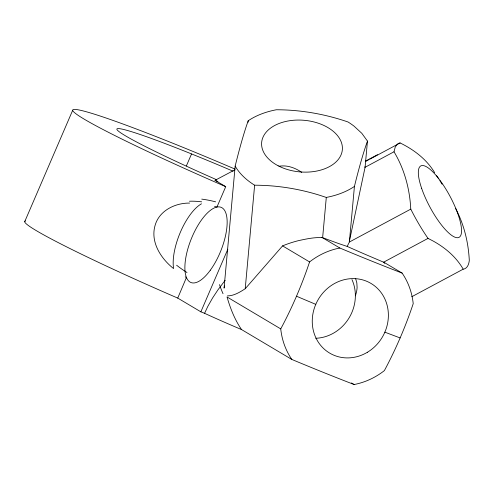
<?xml version="1.0" encoding="UTF-8"?>
<svg xmlns="http://www.w3.org/2000/svg" width="494" height="494" viewBox="0 0 494 494"><rect width="100%" height="100%" fill="white"/><g stroke="black" fill="none" stroke-linecap="round" stroke-linejoin="round"><path stroke-width="0.74" d="M349.097 242.585L365.091 167.281L367.468 141.093L361.824 133.324L354.105 126.198A70.883 45.318 5.2 0 0 348.004 121.981A171.85 131.163 16.1 0 0 276.337 109.761A70.883 45.318 5.2 0 0 248.21 120.758A171.85 16.086 -80.3 0 0 235.163 166.095L224.072 288.119A58.243 5.453 -80.3 0 1 224.517 285.903M248.068 122.296L248.21 120.758M227.456 295.9C234.026 295.844 239.868 292.17 245.222 288.737L254.632 185.207A70.883 45.318 5.2 0 1 235.163 166.095M291.843 359.453A70.883 65.047 -59.3 0 1 280.74 328.893L227.03 296.974C230.346 308.423 234.749 319.698 241.541 329.56L291.843 359.453A171.85 9.59 23.3 0 0 354.124 384.523A70.883 65.047 -59.3 0 0 384.375 370.611A171.85 67.592 -68.1 0 0 413.219 303.649A70.883 65.047 -59.3 0 0 402.11 273.089L384.165 262.425L365.264 254.373A114.034 6.366 23.3 0 1 347.177 246.413A114.034 6.366 23.3 0 1 336.161 242.659L322.638 237.676L326.293 197.427A70.883 45.318 5.2 0 0 354.426 186.429L355.871 180.625A171.85 16.086 -80.3 0 1 367.468 141.093M354.426 186.429L349.369 242.035L410.78 209.123L410.286 202.534A171.85 132.034 -48.8 0 0 394.014 151.775L395.299 146.804L397.818 143.797A70.883 19.939 61.8 0 1 400.121 142.957A171.85 98.806 -16.3 0 1 434.677 172.715M24.7 221.707L72.692 110.273M186.38 165.922L191.542 153.93M225.147 280.345L217.947 289.855L212.593 297.968L207.826 306.385L204.578 313.289L200.86 311.831L177.741 298.092L186.399 277.603M234.625 169.973L215.057 180.316L225.727 186.658L216.94 207.066L214.587 206.436M200.86 311.831L227.839 249.18M348.826 243.134L347.177 246.413M245.222 288.737L282.58 245.882A115.806 88.389 16.1 0 1 298.938 240.535C306.681 238.892 314.783 237.095 322.638 237.676M365.511 161.112L377.509 154.684M365.64 161.439L368.345 159.988M369.697 159.266L400.121 142.957M394.014 151.775L365.091 167.281L364.547 166.997M383.579 262.209L428.026 238.386L433.108 241.016A171.85 98.8 -16.3 0 1 463.193 269.174A70.883 19.939 61.8 0 0 469.3 260.357A171.85 132.034 -48.8 0 0 455.53 208.326M411.774 296.733L463.193 269.174M189.61 203.083C175.16 202.904 159.192 210.623 155.085 225.418C150.195 242.035 160.97 258.665 173.592 268.575A40.508 15.932 -68.1 0 1 180.477 231.989A40.508 15.932 -68.1 0 1 201.49 203.8M326.293 197.427L318.667 194.945A171.85 131.163 16.1 0 0 254.632 185.207M215.057 180.316L217.897 181.465M321.884 237.355L339.835 248.019A171.85 9.59 23.3 0 0 402.11 273.089M282.58 245.882L309.577 261.931A70.883 65.047 -59.3 0 1 339.835 248.019M351.475 382.949L354.124 384.523M186.139 277.443L185.231 276.881M301.748 172.357C295.56 168.114 288.033 165.175 280.419 166.052A28.461 25.015 73.9 0 0 279.054 166.256M384.165 262.425L384.591 263.388M355.581 278.505L356.835 282.846L357.1 287.446A67.697 38.921 -16.3 0 1 355.359 295.826M177.741 298.092A177.463 9.905 23.3 0 1 25.453 220.948M225.727 186.658A177.463 9.905 23.3 0 1 72.754 109.952A177.463 9.905 23.3 0 1 235.088 169.127M241.56 329.578A80.596 4.502 23.3 0 1 204.639 313.344M216.576 179.73A129.36 7.219 23.3 0 1 117.164 128.767A129.36 7.219 23.3 0 1 233.063 171.183M351.956 279.548A40.508 37.174 -59.3 0 1 315.74 338.273M428.026 238.386A70.883 19.939 61.8 0 1 410.78 209.123M436.437 175.432A70.883 19.939 61.8 0 1 438.721 178.865M439.851 180.619A70.883 19.939 61.8 0 1 442.087 184.194M223.029 293.708A50.703 15.252 57.8 0 1 219.478 284.587M309.577 261.931A171.85 67.592 -68.1 0 1 280.74 328.893M186.998 272.521A96.052 80.436 28.7 0 1 176.617 265.235M201.75 199.119A96.052 84.227 22.1 0 1 215.625 201.842M189.449 201.225A71.871 67.956 33.4 0 1 201.663 201.848M400.134 337.927A182.274 10.176 23.3 0 1 384.869 332.166M315.777 304.347A182.274 10.176 23.3 0 1 296.499 296.209M210.296 270.23A40.508 15.932 -68.1 0 0 221.831 207.671A40.508 15.932 -68.1 0 0 185.954 256.88A40.508 15.932 -68.1 0 0 210.296 270.23M367.357 352.29A40.508 37.174 -59.3 0 0 371.29 283.605A40.508 37.174 -59.3 0 0 312.319 318.883A40.508 37.174 -59.3 0 0 367.357 352.29M278.122 165.756A40.508 25.892 5.2 0 0 342.169 151.065A40.508 25.892 5.2 0 0 285.711 121.468A40.508 25.892 5.2 0 0 278.122 165.756M421.641 188.35A40.502 11.393 61.8 0 0 459.043 237.342A40.502 11.393 61.8 0 0 439.129 179.198A40.502 11.393 61.8 0 0 421.641 188.35"/></g></svg>
